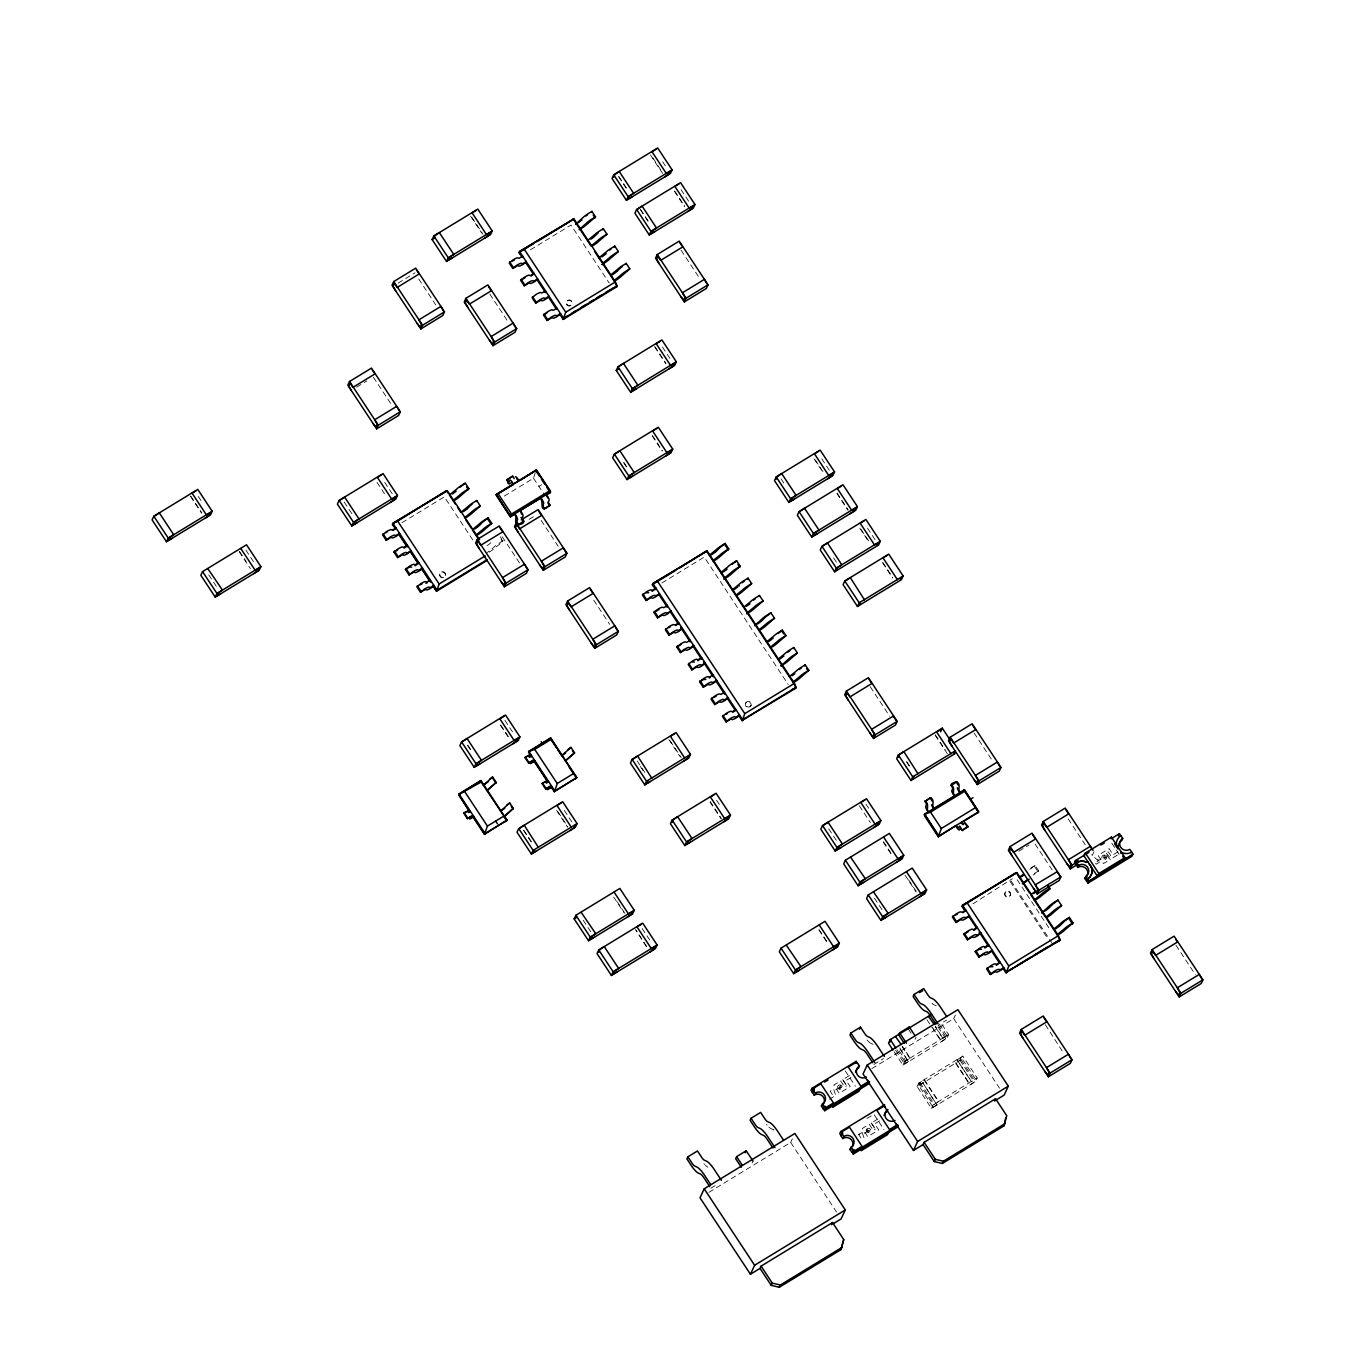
<?xml version="1.0" encoding="UTF-8"?>
<svg xmlns="http://www.w3.org/2000/svg" width="1355" height="1355" viewBox="0 0 1355 1355"><rect width="100%" height="100%" fill="white"/><g stroke="black" fill="none" stroke-linecap="round" stroke-linejoin="round"><path stroke-width="0.75" stroke-dasharray="5 3.75" d="M504.331 496.049L533.514 478.247L535.293 472.641M489.257 552.095L489.714 551.807A6.335 0.932 -33.4 0 0 494.338 548.352L502.705 541.695L500.486 536.58M750.958 705.565A2.93 2.812 25 0 1 745.928 705.701A2.93 2.812 25 0 1 748.197 701.382A2.93 2.812 25 0 1 750.958 705.565L750.772 705.989A2.93 2.812 25 0 0 748.265 701.805A2.93 2.812 25 0 0 745.504 705.667A2.93 2.812 25 0 0 750.348 706.582M752.059 1163.098L753.007 1161.066M708.902 1192.349L790.693 1142.451L792.353 1138.861M832.343 1094.603L830.107 1091.148L833.545 1089.064L835.747 1095.399L829.362 1099.295M842.708 1079.664L846.756 1085.812L842.708 1079.664L852.058 1073.956M839.541 1088.81L841.624 1087.506L840.269 1085.457L838.186 1086.761L839.558 1088.759M860.933 1137.912L858.68 1134.508L862.119 1132.407L864.338 1138.708M862.102 1132.458L858.663 1134.542M871.299 1122.973L875.347 1129.155L871.282 1123.007L880.631 1117.316M894.063 1051.649L902.921 1065.098L904.632 1061.422L948.602 1034.593L940.844 1022.839M915.099 1039.302L916.048 1037.269M895.621 1050.396L904.479 1063.844L905.817 1060.982L910.137 1058.069L902.379 1046.297M899.737 1047.889L908.409 1061.744L899.551 1048.296M917.098 1086.591L918.809 1082.933L962.778 1056.104L977.175 1077.953L975.464 1081.629L931.495 1108.441L917.098 1086.591L961.068 1059.779L962.778 1056.104M918.656 1085.355L919.994 1082.493L924.313 1079.579L938.71 1101.429L934.391 1104.342L933.07 1107.204L918.656 1085.355L922.789 1082.831L936.999 1105.087L922.789 1082.831M939.269 1024.075L947.026 1035.847L945.705 1038.692L941.386 1041.622L933.629 1029.851M935.153 1026.599L942.911 1038.353L935.34 1026.192M1010.169 895.655A2.93 2.812 25 0 0 1007.426 891.471A2.93 2.812 25 0 0 1005.156 895.791A2.93 2.812 25 0 0 1010.169 895.655L1010.373 895.248A2.93 2.812 25 0 0 1007.612 891.048A2.93 2.812 25 0 0 1005.342 895.367A2.93 2.812 25 0 0 1010.373 895.248M871.942 1068.553L953.717 1018.655L955.394 1015.064M902.921 1065.098L946.874 1038.269L948.602 1034.593M1029.868 869.419L1035.085 865.405L1038.692 870.858L1033.188 875.11M931.495 1108.441L933.222 1104.765L977.175 1077.953M961.203 1057.34L959.882 1060.203L955.563 1063.133L969.96 1084.982L974.279 1082.052L975.617 1079.19L961.203 1057.34L957.087 1059.864L971.484 1081.713L975.617 1079.19M957.087 1059.864L971.484 1081.713M1093.993 851.77L1092.282 855.445L1089.589 851.346M1094.637 857.478L1099.633 862.051L1097.838 859.324M1104.579 855.683L1105.934 857.732L1103.868 858.985L1102.513 856.936L1104.596 855.649M1106.307 853.193C1118.671 867.59 1100.887 852.905 1108.373 851.939L1112.404 858.121L1121.771 852.38M1045.332 1024.719L1063.319 1052.733M972.924 903.836L1012.388 878.701M490.967 542.661L490.747 542.881A6.335 0.932 -33.4 0 1 486.106 546.353L485.649 546.624M398.184 283.11L415.087 272.795M530.398 249.811L570.98 225.049L609.174 283.009M356.67 387.14L366.815 380.941M401.995 522.691L444.338 496.845L474.453 542.508M538.917 486.428L541.661 484.751M529.077 519.355L535.835 515.239M503.179 540.679L499.69 542.813A6.318 0.932 -33.4 0 0 494.27 546.861L487.326 552.535M661.901 582.955L704.244 557.108L788.204 684.478M1018.909 851.16L1029.055 844.978M1035.085 865.405L1031.595 867.539A6.318 0.932 -33.4 0 0 1029.444 868.945M1038.692 870.858L1035.203 872.993A6.318 0.932 -33.4 0 0 1033.052 874.398M1099.633 862.051L1096.178 864.185L1093.942 860.73M1117.977 851.821L1113.116 854.819L1109.084 848.62L1098.075 855.378L1103.478 863.575L1110.355 859.341M850.957 1077.496L846.113 1080.443L850.178 1086.591L839.185 1093.299L833.799 1085.067L840.659 1080.883L844.707 1087.066L846.773 1085.762M873.89 1064.454L883.494 1058.594M943.486 1021.992L946.688 1020.027M942.911 1038.353L947.026 1035.847M904.479 1063.844L908.612 1061.338M710.85 1188.25L715.66 1185.32M866.895 1118.502L873.856 1114.267L883.985 1129.613M879.547 1120.856L874.703 1123.803L878.751 1129.951L867.759 1136.659L862.373 1128.427L869.249 1124.227L873.281 1130.409L875.364 1129.121M933.07 1107.204L937.186 1104.681M936.288 1005.766L934.12 1004.851A13.262 3.049 58.6 0 1 930.208 1001.396M870.943 1043.401L873.094 1044.332M773.248 1129.562L771.097 1128.647A13.262 3.049 58.6 0 1 768.437 1126.581M662.629 161.736L667.067 168.46M681.057 189.7L688.814 201.455M1111.845 843.216L1115.25 848.467M1116.418 850.161L1120.992 857.156M1175.988 945.299L1195.313 974.618M652.89 157.959L660.647 169.731M674.654 190.97L684.631 206.096M650.485 155.012L662.68 173.491M674.468 191.377L684.427 206.502M1068.214 818.928L1085.27 844.809M821.757 458.803L829.514 470.558M867.488 528.162L875.245 539.934M681.108 250.252L699.299 277.843M815.354 460.073L823.112 471.828M837.102 493.068L848.179 509.87M861.086 529.432L868.843 541.204M882.833 562.427L892.81 577.569M814.05 458.786L822.925 472.234M836.916 493.474L847.993 510.276M859.781 528.162L868.64 541.61M882.647 562.85L892.623 577.975M618.812 176.404L626.569 188.159M640.576 209.398L648.334 221.17M618.625 176.811L626.383 188.565M640.39 209.805L648.147 221.576M974.076 732.92L992.267 760.511M1035.068 844.013L1052.124 869.893M833.647 557.955L838.084 564.679M781.09 478.908L785.51 485.632M1034.61 866.421L1038.218 871.892M935.289 734.766L945.248 749.891M935.086 735.172L947.28 753.668M1017.131 879.7L1049.583 928.937M662.426 346.982L670.183 358.736M1011.05 880.953L1051.616 942.504M1009.966 881.224L1048.177 939.184M654.905 346.558L665.982 363.36M654.719 346.965L665.796 363.767M870.283 686.816L889.608 716.134M906.749 761.612L911.17 768.336M906.546 762.018L910.983 768.742M652.399 435.548L662.375 450.673M652.212 435.954L662.188 451.079M865.896 804.074L870.317 810.798M471.913 217.41L482.99 234.212M883.46 841.709L892.318 855.157M908.528 879.751L916.285 891.522M470.608 216.139L481.686 232.941M859.29 805.751L870.367 822.553M883.257 842.116L892.132 855.564M905.021 875.11L916.099 891.929M623.859 462.394L628.297 469.118M623.673 462.8L628.11 469.524M489.799 294.035L507.99 321.626M828.718 828.82L836.475 840.591M874.449 898.179L882.207 909.95M953.717 1018.655L999.55 1088.184M938.016 1024.82L946.874 1038.269M961.068 1059.779L975.464 1081.629M937.948 1026.938L945.705 1038.692M959.882 1060.203L974.279 1082.052M932.714 1027.767L941.573 1041.216M955.749 1062.727L970.163 1084.559M926.989 1019.773L932.528 1028.174M418.729 279.011L435.785 304.892M908.307 1029.004L911.695 1034.153M533.514 478.247L544.32 494.626M902.176 1046.704L909.933 1058.475M924.11 1079.986L938.524 1101.835M819.081 929.615L827.939 943.063M899.178 1050.904L905.817 1060.982M919.994 1082.493L934.391 1104.342M818.894 930.021L827.753 943.47M896.875 1049.651L904.632 1061.422M918.809 1082.933L933.222 1104.765M541.17 520.422L558.226 546.302M593.761 600.197L609.682 624.333M716.592 800.263L721.029 806.987M670.166 740.829L681.243 757.631M710.189 801.533L721.266 818.335M668.879 739.559L679.956 756.361M709.986 801.94L721.063 818.742M502.315 536.851L520.506 564.442M500.91 538.968L502.705 541.695M845.283 1070.907L855.412 1086.27M637.206 760.951L644.963 772.706M640.339 766.405L644.76 773.129M373.387 377.232L391.578 404.823M384.685 482.329L392.442 494.084M376.978 482.312L385.836 495.761M790.693 1142.451L836.509 1211.98M504.907 720.369L512.664 732.14M564.29 810.442L572.047 822.214M642.101 928.48L649.858 940.235M500.723 724.993L509.582 738.441M557.87 811.713L567.847 826.838M617.253 901.769L625.011 913.541M646.758 946.552L635.681 929.733L646.572 946.959M500.52 725.416L509.395 738.848M556.583 810.442L567.66 827.244M613.73 897.145L623.707 912.271M344.187 502.027L351.944 513.799M467.746 745.115L472.184 751.839M523.792 830.141L531.55 841.912M583.175 920.214L590.932 931.986M467.56 745.521L471.98 752.245M523.606 830.547L531.363 842.319M245.899 550.13L253.656 561.902M239.496 551.4L246.136 561.478M239.293 551.807L250.387 568.609M198.27 496.438L202.708 503.162M190.75 496.032L201.827 512.834M190.564 496.438L201.641 513.24M208.738 574.876L216.495 586.647M441.95 577.755A2.93 2.812 25 0 1 439.698 574.334A2.93 2.812 25 0 1 443.136 572.233A2.93 2.812 25 0 1 445.388 575.655M443.644 577.315A2.93 2.812 25 0 1 439.833 574.672A2.93 2.812 25 0 1 443.322 571.827A2.93 2.812 25 0 1 445.321 575.943M870.486 1043.181A13.262 3.049 58.6 0 1 867.014 1039.946M707.903 1167.197A13.262 3.049 58.6 0 1 705.261 1165.148M704.617 1164.487A13.262 3.049 58.6 0 1 703.973 1163.742M767.167 1125.192A13.262 3.049 58.6 0 1 766.507 1124.379M773.468 1129.68A6.572 1.507 58.6 0 1 773.976 1130.053M570.76 305.62A2.93 2.812 25 0 1 566.288 303.52A2.93 2.812 25 0 1 570.015 300.505A2.93 2.812 25 0 1 571.336 305.146M570.946 305.197A2.93 2.812 25 0 1 566.475 303.114A2.93 2.812 25 0 1 570.201 300.099A2.93 2.812 25 0 1 571.522 304.74M1097.008 861.729A5.877 0.864 -33.4 0 1 1104.24 857.292M868.47 1130.51A5.877 0.864 -33.4 0 1 861.289 1134.863M839.897 1087.15A5.877 0.864 -33.4 0 1 832.698 1091.503M839.253 1086.998L840.54 1087.303L839.253 1086.998M867.827 1130.358L869.114 1130.646L867.827 1130.358M1103.597 857.139L1104.884 857.444L1103.597 857.139M837.729 1086.202L837.576 1086.778A2.371 2.27 25 0 0 842.099 1088.014L842.251 1087.438A2.371 2.27 25 0 0 837.729 1086.202M866.302 1129.562L866.167 1130.138A2.371 2.27 25 0 0 870.672 1131.374L870.825 1130.798A2.371 2.27 25 0 0 866.302 1129.562M866.793 1130.07L868.115 1132.153L870.198 1130.866L868.843 1128.817L866.777 1130.104M1104.918 855.157L1104.308 855.056A2.371 2.27 25 0 0 1103.546 859.51L1104.139 859.629A2.371 2.27 25 0 0 1104.918 855.157"/><path stroke-width="1.5" d="M832.952 1105.697L832.681 1107.306L858.782 1091.385L860.425 1088.929M861.526 1149.04L861.255 1150.666L887.356 1134.745L888.999 1132.289M1111.456 837.136L1124.955 857.613L1098.854 873.535L1097.228 875.991L1083.712 855.513L1085.355 853.057L1111.456 837.136L1111.202 838.745L1119.433 833.715L1120.788 835.764A9.925 9.553 25 0 0 1116.825 846.706M1124.955 857.613L1124.701 859.239L1122.668 856.157M760.036 1268.382L771.249 1285.37L779.328 1287.25L840.998 1249.615L843.725 1239.554L832.529 1222.549L761.087 1266.129L760.036 1268.382L750.433 1274.242L700.01 1197.786L704.21 1188.809L794.877 1133.474L845.283 1209.947L841.099 1218.924L833.088 1223.819M840.998 1249.615L843.725 1239.554M1004.038 1125.819L1006.765 1115.741L995.552 1098.753L924.127 1142.333L923.077 1144.585L934.289 1161.574L942.352 1163.454L1004.038 1125.819L1005.715 1117.994M516.628 521.556L517.576 519.439A4.133 0.949 58.6 0 0 516.052 515.628L514.866 513.799L510.462 516.933L496.337 494.473L536.512 469.999L550.062 490.527C552.552 494.558 543.016 493.559 547.64 496.337A4.133 0.949 58.6 0 1 549.182 500.164L548.233 502.248M521.675 514.206L520.964 512.427M542.728 505.635L543.677 503.518A4.133 0.949 58.6 0 0 542.152 499.69L540.967 497.878L520.354 510.445L521.54 512.275A4.133 0.949 58.6 0 1 523.081 516.086C519.558 520.54 529.178 522.2 518.101 524.995C513.071 521.963 518.016 517.627 514.578 514.409M926.6 804.514L925.668 806.581A4.133 0.949 58.6 0 0 927.193 810.409L928.378 812.221L924.262 814.745L924.771 816.218L938.321 836.763L941.319 828.515L975.668 807.546L978.496 812.289L961.085 822.875M468.559 810.375L463.8 813.203L467.39 818.657L469.999 817.099L469.863 819.131L473.81 816.506L471.286 817.861L471.692 815.761L467.39 818.657M484.429 834.341L507.041 820.165L503.925 816.049L487.427 826.093L484.429 834.341L472.963 816.946M554.212 791.76L576.824 777.567L573.707 773.468L557.227 783.512L554.568 791.591L551.925 788.288M485.259 555.872L439.139 584.005L436.564 591.237L433.464 586.529L433.939 585.495L430.263 587.579L428.891 587.138A6.318 0.932 -33.4 0 0 424.42 589.12L420.457 592.271L416.866 586.8L420.829 583.649A6.318 0.932 -33.4 0 1 425.284 581.668L426.757 582.091L430.331 580.042L429.857 581.058L422.032 569.185L422.506 568.152L418.831 570.252L417.459 569.794A6.318 0.932 -33.4 0 0 412.987 571.776L409.024 574.927L405.433 569.456L409.396 566.305A6.318 0.932 -33.4 0 1 413.851 564.324L415.324 564.747L418.898 562.698L415.579 565.458A6.335 0.932 -33.4 0 1 415.053 565.746M522.403 257.518L519.084 252.521L519.558 251.505L573.893 218.9L615.424 281.908L565.763 312.209L563.189 319.424L559.513 313.784M655.668 589.561L652.365 584.581L652.839 583.565L707.158 550.96L794.437 683.343L744.776 713.645L742.201 720.86L738.543 715.271M965.658 909.95L965.183 910.983L962.084 906.258L962.558 905.242L1016.877 872.637L1058.424 935.644L1008.764 965.946L1006.189 973.178L1003.259 968.74L1003.733 967.724L1000.159 969.774L998.686 969.35A6.318 0.932 -33.4 0 0 994.231 971.332L990.268 974.482L986.66 969.011L990.624 965.861A6.318 0.932 -33.4 0 1 995.095 963.879L996.569 964.303L1000.142 962.253L996.806 965.014A6.335 0.932 -33.4 0 1 996.281 965.302M550.062 490.527L511.529 514.036L510.462 516.933L496.049 495.083L513.223 484.599L512.309 482.194A4.133 0.949 58.6 0 0 509.954 480.127L508.989 482.16L507.126 479.551L512.63 476.198L514.239 478.62M153.809 516.238L152.099 519.897L166.496 541.746L210.465 514.934L212.176 511.258L197.779 489.409L153.809 516.238L168.223 538.087L166.496 541.746M172 538.392L168.071 540.51L169.392 537.647L173.711 534.734L159.314 512.884L154.995 515.798M204.961 518.288L209.28 515.357L210.618 512.495L206.485 515.019L192.088 493.169L196.204 490.662M202.556 571.607L200.828 575.282L215.242 597.132L259.195 570.303L260.905 566.627L246.508 544.778L202.556 571.607L216.952 593.456L215.242 597.132M207.857 568.66L222.44 590.102L218.138 593.016L216.8 595.878L220.73 593.778M240.817 548.538L255.231 570.387L259.347 567.88L258.009 570.726L253.707 573.656M393.729 281.569L392.018 285.244L420.829 328.943L442.797 315.529L444.508 311.853L415.714 268.154L393.729 281.569L422.54 325.268L420.829 328.943M349.522 381.5L347.795 385.176L376.605 428.874L398.59 415.46L400.301 411.785L371.49 368.086L349.522 381.5L378.316 425.199L376.605 428.874M395.609 290.698L393.102 286.21L394.44 283.347L397.134 287.446L419.118 274.032L416.425 269.933M351.402 390.63L348.896 386.124L350.217 383.279L352.927 387.378L374.912 373.963L372.202 369.864M432.143 239.598L433.854 235.922L477.807 209.11L492.221 230.96L490.51 234.635L446.54 261.447L432.143 239.598L434.887 237.921M433.702 238.361L435.04 235.499L439.342 232.586L453.756 254.418L449.437 257.348L448.115 260.211L452.045 258.094M417.221 323.472L420.118 327.165L421.439 324.302L418.932 319.814L440.917 306.399L443.424 310.905M446.54 261.447L448.251 257.772L492.221 230.96M373.015 423.404L375.894 427.096L377.232 424.234L374.725 419.728L396.693 406.331L399.217 410.836M339.106 500.435L337.395 504.111L351.809 525.96L395.762 499.131L397.472 495.456L383.075 473.606L339.106 500.435L353.519 522.285L351.809 525.96M485.005 237.972L489.324 235.059L490.646 232.196L486.53 234.72L472.133 212.871L476.249 210.347M357.297 522.607L353.367 524.707L354.705 521.844L359.007 518.931L344.61 497.082L340.291 500.012M465.917 298.32L464.206 301.979L493.017 345.677L515.002 332.263L516.712 328.604L487.902 284.906L465.917 298.32L494.727 342.002L493.017 345.677M467.814 307.45L465.307 302.944L466.628 300.082L469.338 304.181L491.323 290.766L488.613 286.667M390.274 502.485L394.576 499.555L395.914 496.709L391.798 499.216L377.384 477.366L381.517 474.86M522.657 256.214L519.101 258.263L517.61 257.84A6.318 0.932 -33.4 0 0 513.155 259.821L509.192 262.972L512.783 268.442L517.525 265.665L519.134 266.122A6.335 0.932 -33.4 0 0 522.945 264.428L526.265 261.667L522.691 263.734L521.218 263.31A6.318 0.932 -33.4 0 0 516.763 265.292L512.783 268.442M393.153 530.499L396.033 528.01L392.476 530.059L390.985 529.653A6.318 0.932 -33.4 0 0 386.531 531.634L382.567 534.768L386.158 540.239L390.901 537.478L392.51 537.918A6.335 0.932 -33.4 0 0 396.304 536.224L399.64 533.48L395.965 535.564L394.593 535.106A6.318 0.932 -33.4 0 0 390.121 537.088L386.158 540.239M522.014 256.959L522.488 255.943M395.863 527.739L395.372 528.755L392.459 524.317L392.933 523.301L447.252 490.696L479.568 539.713M489.409 340.224L492.305 343.899L493.643 341.054L491.137 336.548L513.105 323.134L515.611 327.639M526.079 261.396L525.605 262.43L533.447 274.303L533.921 273.287M397.591 557.582L401.554 554.432A6.318 0.932 -33.4 0 1 406.026 552.45L407.499 552.874L411.073 550.824L407.736 553.568A6.335 0.932 -33.4 0 1 403.942 555.262L402.333 554.822L397.591 557.582L394 552.112L397.964 548.961A6.318 0.932 -33.4 0 1 402.418 546.98L403.892 547.403L407.465 545.354L404.146 548.114M524.216 285.769L528.196 282.636A6.318 0.932 -33.4 0 1 532.651 280.654L534.124 281.061L537.698 279.011L534.378 281.772A6.335 0.932 -33.4 0 1 530.567 283.449L528.958 283.009L524.216 285.769L520.625 280.316L524.588 277.165A6.318 0.932 -33.4 0 1 529.043 275.184L530.533 275.607L534.09 273.558L531.228 276.03M407.296 545.083L406.805 546.099L398.98 534.226M410.887 550.537L410.413 551.57L418.424 563.714M545.049 291.918L545.523 290.902L541.966 292.951L540.476 292.528A6.318 0.932 -33.4 0 0 536.021 294.509L532.058 297.66L535.648 303.114L540.391 300.353L542 300.793A6.335 0.932 -33.4 0 0 545.811 299.116L549.131 296.355L545.455 298.439L544.083 297.981A6.318 0.932 -33.4 0 0 539.612 299.963L535.648 303.114M572.657 219.832L573.131 218.816L591.085 246.051L598.029 240.377A6.318 0.932 -33.4 0 1 603.449 236.312L606.938 234.195L603.348 228.724L599.859 230.858A6.318 0.932 -33.4 0 0 594.422 234.906L587.494 240.597M547.081 320.457L551.045 317.307A6.318 0.932 -33.4 0 1 555.516 315.325L556.99 315.749L560.563 313.699L557.244 316.46A6.335 0.932 -33.4 0 1 553.433 318.137L551.824 317.697L547.081 320.457L543.49 315.004L547.454 311.853A6.318 0.932 -33.4 0 1 551.908 309.872L553.399 310.295L556.956 308.246L556.482 309.262L548.656 297.372M454.958 500.063L455.416 499.792A6.335 0.932 -33.4 0 0 460.056 496.32L468.881 488.647L465.29 483.193L460.226 487.072M591.441 212.413L591.915 211.38L595.506 216.851L586.681 224.524A6.335 0.932 -33.4 0 1 582.04 227.979L579.178 229.723L586.596 223.033A6.318 0.932 -33.4 0 1 592.016 218.985L595.506 216.851M613.73 174.812L612.02 178.47L626.433 200.32L670.386 173.508L672.097 169.832L657.7 147.983L613.73 174.812L628.144 196.644L626.433 200.32M613.595 177.234L614.916 174.372L619.235 171.458L633.632 193.308L629.33 196.221L627.992 199.083L631.921 196.966M602.873 229.757L603.348 228.724M476.232 501.553L476.723 500.537L480.314 505.991L471.489 513.664A6.335 0.932 -33.4 0 1 466.848 517.119L466.391 517.407M606.938 234.195L598.114 241.851A6.335 0.932 -33.4 0 1 593.473 245.323L593.016 245.611M602.23 264.682L602.704 263.666L609.411 273.846M477.316 539.392L475.605 543.067L504.399 586.766L526.384 573.351L528.094 569.676L499.301 525.977L477.316 539.392L506.109 583.09L504.399 586.766M482.516 522.217L488.139 517.864L491.746 523.335L482.922 531.008A6.335 0.932 -33.4 0 1 478.281 534.463L477.824 534.751M614.306 247.084L614.78 246.068L618.371 251.539L609.547 259.195A6.335 0.932 -33.4 0 1 604.906 262.667L602.043 264.411M513.223 484.599C511.089 478.501 508.752 489.477 507.126 479.551M636.596 209.483L634.885 213.158L649.299 235.008L693.252 208.179L694.963 204.52L680.566 182.671L636.596 209.483L651.01 231.332L649.299 235.008M512.63 476.198L506.838 480.161M479.196 548.538L476.689 544.033L478.027 541.17L480.72 545.269L502.705 531.854L499.995 527.756M664.899 176.861L669.201 173.931L670.539 171.069L666.423 173.592L652.009 151.743L656.142 149.219M625.739 264.428L626.213 263.412L629.804 268.866L620.98 276.539A6.335 0.932 -33.4 0 1 616.339 280.011L615.881 280.299M566.78 316.257L563.189 319.424L616.762 286.735L615.424 281.908M520.354 480.263L536.173 470.168L550.57 492.017L510.733 516.323L496.337 494.473L536.512 469.999M518.101 524.995L523.877 521.014M654.787 231.654L650.857 233.754L652.195 230.909L656.498 227.979L642.101 206.129L637.782 209.06M518.067 532.109L515.544 527.62L516.882 524.758L519.575 528.857L541.56 515.442L538.867 511.343M500.808 581.295L503.687 584.987L505.025 582.142L502.519 577.637L524.504 564.222L527.01 568.727M657.243 254.537L655.532 258.195L684.326 301.894L706.311 288.48L708.021 284.821L679.228 241.122L657.243 254.537L686.037 298.219L684.326 301.894M540.679 498.488C543.982 502.891 538.494 514.612 549.978 505.093L548.233 502.366M659.123 263.666L656.616 259.161L657.954 256.298L660.647 260.397L682.632 246.983M544.202 509.057L549.978 505.093M687.764 211.532L692.066 208.619L693.404 205.757L689.272 208.28L674.875 186.431L678.99 183.907M616.254 370.44L617.965 366.765L661.918 339.936L676.314 361.785L674.604 365.46L630.651 392.289L616.254 370.44L618.998 368.763M539.663 564.883L542.559 568.575L543.88 565.712L541.373 561.224L563.358 547.81L565.865 552.315M461.564 741.846L459.853 745.521L474.25 767.37L518.203 740.541L519.913 736.866L505.517 715.017L461.564 741.846L475.961 763.695L474.25 767.37M544.981 566.678L516.17 522.979L514.46 526.655L543.27 570.353L544.981 566.678L566.949 553.263L538.155 509.565L521.252 519.88M630.651 392.289L632.362 388.614L676.314 361.785M636.139 388.936L632.209 391.036L633.547 388.191L637.849 385.26L623.452 363.411L619.15 366.341M680.735 296.44L683.614 300.116L684.952 297.27L682.446 292.765L704.431 279.35L706.937 283.856M566.949 553.263L565.238 556.939L543.27 570.353M614.357 454.077L612.646 457.753L627.043 479.602L671.013 452.773L672.724 449.098L658.31 427.248L614.357 454.077L628.754 475.927L627.043 479.602M479.738 764.017L475.808 766.117L477.146 763.255L481.448 760.341L467.052 738.492L462.733 741.422M669.116 368.814L673.418 365.884L674.756 363.038L670.64 365.545L656.226 343.696L660.359 341.189M468.474 812.526L469.914 811.645L458.668 794.589L480.94 780.565L507.041 820.165L485.056 833.562L458.955 793.962L480.94 780.565L481.415 781.903L458.668 794.589L469.507 811.73M567.61 601.027L565.899 604.686L594.71 648.384L616.694 634.97L618.405 631.311L589.594 587.613L567.61 601.027L596.42 644.709L594.71 648.384M469.914 811.645L468.169 812.238M569.507 610.157L567 605.651L568.321 602.789L571.031 606.888L592.999 593.473L590.306 589.374M632.548 476.249L628.601 478.349L629.94 475.486L634.259 472.573L619.845 450.724L615.543 453.637M489.545 779.362L492.61 776.991L496.218 782.445L486.953 790.727M512.715 743.895L517.017 740.965L518.355 738.119L514.239 740.626L499.826 718.777L503.958 716.27M665.508 456.127L669.827 453.197L671.148 450.351L667.033 452.858L652.636 431.009L656.752 428.502M531.228 761.544L528.636 763.102L525.029 757.648L529.737 754.65L528.89 756.751M531.262 756.954L528.738 751.381L550.723 737.967L576.824 777.567L554.839 790.981L528.738 751.381L534.717 749.383L551.197 739.322L550.723 737.967L530.144 750.975M529.72 756.971L531.448 755.48L529.28 756.751M505.093 821.74L506.753 820.774L504.06 816.675L513.325 808.393L509.717 802.922L506.736 805.209M528.636 763.102L532.922 760.206L532.515 762.306L535.039 760.951L530.415 763.661L531.312 761.561M504.06 816.675L513.325 808.393M591.102 642.931L593.998 646.606L595.336 643.76L592.812 639.255L614.797 625.841L617.304 630.346M518.711 828.549L517 832.224L531.414 854.073L575.367 827.244L577.078 823.586L562.681 801.737L518.711 828.549L533.125 850.398L531.414 854.073M548.335 787.475L545.726 789.05L542.135 783.596L546.844 780.599L545.98 782.699M546.81 782.919L548.538 781.429L546.658 782.563M545.726 789.05L550.028 786.137L549.622 788.254L552.146 786.882L547.606 789.643L548.419 787.492M557.735 749.654L561.681 755.65L570.963 747.367L574.554 752.838L565.289 761.12M570.963 747.367L567.897 749.738M652.094 591.339A6.335 0.932 -33.4 0 0 652.619 591.034L655.939 588.273L652.382 590.34L650.891 589.916A6.318 0.932 -33.4 0 0 646.437 591.898L642.473 595.048L646.064 600.502L650.807 597.741L652.416 598.182A6.335 0.932 -33.4 0 0 656.21 596.488L659.546 593.744L655.972 595.793L654.499 595.37A6.318 0.932 -33.4 0 0 650.027 597.352L646.064 600.502M655.278 589.019L655.769 588.002M534.31 849.975L532.972 852.82L536.902 850.72M538.426 847.451L524.216 825.195L519.897 828.125M657.497 617.846L661.46 614.696A6.318 0.932 -33.4 0 1 665.932 612.714L667.304 613.171L670.979 611.088L667.642 613.832A6.335 0.932 -33.4 0 1 663.848 615.526L662.239 615.085L657.497 617.846L653.906 612.375L657.869 609.242A6.318 0.932 -33.4 0 1 662.324 607.26L663.798 607.667L667.371 605.617L666.897 606.634M666.711 606.363L667.185 605.346M670.793 610.817L670.318 611.833L678.686 624.469M569.879 830.598L574.181 827.685L575.519 824.822M571.387 827.346L556.99 805.497L561.106 802.973M675.925 625.451L678.804 622.961L675.23 625.011L673.757 624.587A6.318 0.932 -33.4 0 0 669.302 626.569L665.339 629.719L668.93 635.19L673.672 632.429L675.281 632.87A6.335 0.932 -33.4 0 0 679.075 631.176L682.412 628.432L678.838 630.482L677.365 630.058A6.318 0.932 -33.4 0 0 672.893 632.04L668.93 635.19M680.362 652.534L684.326 649.384A6.318 0.932 -33.4 0 1 688.797 647.402L690.169 647.859L693.845 645.759L690.508 648.52A6.335 0.932 -33.4 0 1 686.697 650.214L685.088 649.756L680.362 652.534L676.772 647.063L680.735 643.913A6.318 0.932 -33.4 0 1 685.19 641.931L686.663 642.355L690.237 640.305L689.763 641.322M721.029 546.726L725.196 543.457L728.787 548.91L719.962 556.583A6.335 0.932 -33.4 0 1 715.321 560.055L714.864 560.326M632.124 759.359L630.414 763.034L644.811 784.884L688.763 758.055L690.474 754.379L676.077 732.53L632.124 759.359L646.521 781.208L644.811 784.884M697.825 660.698A6.335 0.932 -33.4 0 0 698.35 660.393L701.67 657.649L698.096 659.699L696.622 659.275A6.318 0.932 -33.4 0 0 692.168 661.257L688.188 664.407L691.795 669.878L696.521 667.1L698.13 667.541A6.335 0.932 -33.4 0 0 701.941 665.864L705.278 663.103L701.704 665.17L700.23 664.746A6.318 0.932 -33.4 0 0 695.759 666.728L691.795 669.878M723.892 579.144L726.754 577.399A6.335 0.932 -33.4 0 0 731.395 573.927L740.22 566.255L736.629 560.801L732.09 564.307M776.195 476.909L774.484 480.585L788.881 502.434L832.851 475.605L834.561 471.93L820.148 450.08L776.195 476.909L790.592 498.759L788.881 502.434M776.042 479.331L777.38 476.486L781.683 473.556L796.096 495.405L791.777 498.335L790.439 501.181L794.386 499.08M574.164 918.927L575.875 915.269L619.828 888.44L634.242 910.289L632.531 913.964L588.561 940.777L574.164 918.927L576.908 917.25M581.176 912.322L595.777 933.764L591.457 936.678L590.136 939.54L594.066 937.423M647.707 780.768L646.369 783.63L650.298 781.53M651.823 778.261L637.612 756.005L633.31 758.936M703.228 687.205L707.191 684.055A6.318 0.932 -33.4 0 1 711.646 682.09L713.035 682.53L716.693 680.447L713.374 683.208A6.335 0.932 -33.4 0 1 709.563 684.885L707.954 684.444L703.228 687.205L699.62 681.751L703.601 678.601A6.318 0.932 -33.4 0 1 708.055 676.619L709.529 677.043L713.103 674.993L712.628 676.01M747.57 579.161L748.045 578.145L751.652 583.599L742.811 591.271A6.335 0.932 -33.4 0 1 738.187 594.726L737.73 595.014M814.474 453.84L828.87 475.69L832.986 473.183L831.665 476.045L827.346 478.959M588.561 940.777L590.272 937.101L634.242 910.289M614.154 892.2L628.551 914.049L632.666 911.525L631.345 914.388L627.026 917.318M724.535 692.337L720.962 694.387L719.488 693.963A6.318 0.932 -33.4 0 0 715.017 695.945L711.053 699.095L714.661 704.549L719.386 701.788L720.995 702.229A6.335 0.932 -33.4 0 0 724.806 700.552L728.126 697.791L724.569 699.841L723.079 699.417A6.318 0.932 -33.4 0 0 718.624 701.399L714.661 704.549M759.003 596.505L759.477 595.472L763.085 600.942L754.244 608.615A6.335 0.932 -33.4 0 1 749.62 612.07L746.757 613.815M799.06 511.597L797.35 515.273L811.747 537.122L855.699 510.293L857.427 506.618L843.013 484.768L799.06 511.597L813.457 533.447L811.747 537.122M683.276 761.408L687.578 758.478L688.916 755.633M684.8 758.139L670.386 736.29L674.519 733.783M598.741 949.94L597.03 953.615L611.427 975.464L655.397 948.636L657.107 944.977L642.693 923.128L598.741 949.94L613.138 971.789L611.427 975.464M598.588 952.379L599.926 949.516L604.228 946.586L618.642 968.435L614.323 971.366L612.985 974.211L616.932 972.111M754.583 625.705L762.001 618.998A6.318 0.932 -33.4 0 1 767.421 614.95L770.91 612.816L774.518 618.287L765.677 625.959A6.335 0.932 -33.4 0 1 761.053 629.414L760.595 629.702M672.131 820.046L670.42 823.721L684.817 845.571L728.787 818.742L730.497 815.083L716.084 793.234L672.131 820.046L686.528 841.895L684.817 845.571M671.978 822.485L673.316 819.623L677.619 816.692L692.032 838.542L687.713 841.472L686.392 844.334L690.322 842.217M733.089 712.154L735.968 709.664L732.394 711.731L730.921 711.307A6.318 0.932 -33.4 0 0 726.449 713.289L722.486 716.439L726.094 721.893L730.819 719.132L732.428 719.573A6.335 0.932 -33.4 0 0 736.239 717.879L739.559 715.135L736.002 717.185L734.512 716.761A6.318 0.932 -33.4 0 0 730.057 718.743L726.094 721.893M770.91 612.816L767.032 615.915M817.234 533.768L813.305 535.869L814.643 533.006L818.962 530.093L804.548 508.244L800.246 511.157M778.193 633.429L782.343 630.16L785.951 635.63L777.109 643.286A6.335 0.932 -33.4 0 1 772.486 646.758L772.028 647.046M821.926 546.285L820.215 549.944L834.612 571.793L878.565 544.981L880.276 541.306L865.879 519.456L821.926 546.285L836.323 568.118L834.612 571.793M850.212 513.647L854.531 510.716L855.852 507.871L851.736 510.378L837.339 488.528L841.455 486.022M781.242 666.118L781.716 665.102M649.892 951.989L654.211 949.076L655.532 946.213L651.416 948.737L637.019 926.888L641.135 924.364M793.302 648.52L793.776 647.504L797.384 652.975L788.542 660.63A6.335 0.932 -33.4 0 1 783.901 664.102L781.056 665.847L788.458 659.157A6.318 0.932 -33.4 0 1 793.895 655.092L797.384 652.975M836.171 570.557L837.509 567.694L841.811 564.764L827.414 542.932L823.112 545.845M723.282 822.095L727.601 819.182L728.922 816.32L724.806 818.843L710.41 796.994L714.525 794.47M804.735 665.864L805.209 664.848L808.816 670.302L799.975 677.974A6.335 0.932 -33.4 0 1 795.334 681.446L794.894 681.717M844.792 580.956L843.064 584.632L857.478 606.481L901.431 579.652L903.141 575.994L888.745 554.144L844.792 580.956L859.189 602.806L857.478 606.481M741.998 720.504L795.775 688.171L794.437 683.343M877.379 545.404L878.717 542.542L874.602 545.066L860.188 523.216L864.321 520.693M859.036 605.228L860.374 602.382M864.49 599.859L850.279 577.603L845.96 580.533M897.467 579.754L883.054 557.904L887.186 555.381M846.418 691.084L844.707 694.759L873.518 738.458L895.486 725.044L897.196 721.368L868.403 677.686L846.418 691.084L875.228 734.783L873.518 738.458M900.245 580.092L901.583 577.23M848.315 700.23L845.791 695.725L847.129 692.862L849.822 696.961L871.807 683.547L869.114 679.448M822.536 825.551L820.825 829.226L835.222 851.076L879.192 824.246L880.902 820.571L866.506 798.722L822.536 825.551L836.933 847.4L835.222 851.076M869.91 733.004L872.806 736.68L874.127 733.834L871.621 729.329L893.606 715.914M781.039 948.144L779.311 951.82L793.725 973.669L837.678 946.84L839.389 943.165L824.992 921.315L781.039 948.144L795.436 969.994L793.725 973.669M786.34 945.197L800.924 966.64L796.621 969.553L795.283 972.416L799.213 970.316M721.419 1180.341L713.882 1168.925A14.854 3.404 58.6 0 0 706.954 1161.354L704.126 1160.083A4.98 1.152 58.6 0 1 701.805 1157.543L697.469 1150.971L687.849 1156.831L686.9 1158.881L690.982 1165.08A13.262 3.049 58.6 0 0 698.282 1173.074L700.45 1173.989A6.572 1.507 58.6 0 1 704.058 1177.952L709.715 1186.54M840.727 847.722L836.797 849.822L838.118 846.96L842.437 844.046L828.041 822.197L823.721 825.11M845.401 860.239L843.691 863.897L858.088 885.747L902.057 858.935L903.768 855.259L889.354 833.41L845.401 860.239L859.798 882.071L858.088 885.747M850.703 857.292L865.303 878.717L860.984 881.648L859.663 884.51L863.592 882.393M950.058 739.915L942.301 728.16L898.331 754.972L896.62 758.648L911.034 780.497L954.987 753.668M819.301 925.075L833.715 946.925L837.83 944.418L836.492 947.264L832.19 950.194M898.196 757.411L899.517 754.549L903.836 751.619L918.046 773.874M873.687 827.6L878.006 824.67L879.344 821.824L875.211 824.331L860.815 802.482L864.93 799.975M783.461 1140.046L777.076 1130.375A14.854 3.404 58.6 0 0 770.148 1122.804L767.32 1121.534A4.98 1.152 58.6 0 1 764.999 1118.993L760.646 1112.404L751.043 1118.282L750.094 1120.314L754.176 1126.53A13.262 3.049 58.6 0 0 761.476 1134.508L763.627 1135.439A6.572 1.507 58.6 0 1 767.252 1139.386L772.909 1147.973M883.68 837.17L898.077 859.019L902.193 856.496L900.872 859.358L896.553 862.288M911.034 780.497L912.745 776.822L955.326 750.839M753.007 1161.066L746.215 1150.768L736.612 1156.628L735.663 1158.677L741.321 1167.248M912.592 779.26L913.931 776.398M940.59 731.836L942.301 728.16M745.267 1152.8L746.215 1150.768M868.267 894.91L866.556 898.585L880.953 920.435L924.923 893.606L926.634 889.947L912.22 868.098L868.267 894.91L882.664 916.759L880.953 920.435M873.569 891.963L888.169 913.405L883.85 916.336L882.511 919.181L886.458 917.081M950.194 737.188L948.483 740.863L977.294 784.562L999.279 771.147L1000.989 767.472L972.179 723.773L950.194 737.188L979.004 780.887L977.294 784.562M926.6 804.396L925.143 801.042L930.631 797.688C935.678 800.703 930.699 805.056 934.154 808.258M952.091 746.334L949.584 741.829L950.905 738.966L953.615 743.065L975.6 729.651L972.89 725.552M951.024 753.77L936.61 731.92L940.743 729.397M924.855 801.652L930.631 797.688M953.801 754.108L955.139 751.246M928.378 812.221C925.702 808.816 929.903 804.277 925.143 801.042M906.546 871.858L920.943 893.707L925.058 891.183L923.737 894.046L919.418 896.959M935.594 807.834L954.479 796.3L953.293 794.487A4.133 0.949 58.6 0 1 951.769 790.659C955.275 786.205 945.655 784.545 956.732 781.767C961.796 784.935 956.698 789.067 960.255 792.336M823.891 1103.393A6.606 6.369 25 0 0 815.676 1094.434L814.203 1095.162L812.39 1092.418L811.205 1090.233L812.153 1088.201L856.106 1061.371L859.426 1066.029L858.291 1068.231A6.606 6.369 25 0 0 855.462 1072.211M950.956 785.731L956.732 781.767M812.39 1092.418L814.203 1089.793L813.305 1088.421L820.859 1083.814L833.461 1102.936L825.889 1107.577L825.009 1106.171L823.196 1108.796L821.384 1106.053L822.705 1103.749A6.606 6.369 25 0 0 816.659 1092.316L814.203 1095.162M812.56 1092.282L813.508 1090.25M884.459 1056.544L876.905 1045.128A14.854 3.404 58.6 0 0 869.995 1037.557L867.166 1036.287A4.98 1.152 58.6 0 1 864.846 1033.746L860.493 1027.175L850.872 1033.035L849.924 1035.085L854.023 1041.284A13.262 3.049 58.6 0 0 861.323 1049.278L863.474 1050.193A6.572 1.507 58.6 0 1 867.098 1054.156L872.755 1062.743M961.356 792.116L964.387 789.813L978.784 811.662L938.947 835.984L924.55 814.135L964.387 789.813L975.668 807.546M973.686 779.091L976.582 782.784L977.92 779.938L975.414 775.433L997.382 762.018L999.888 766.524M859.544 1029.207L860.493 1027.175M938.321 836.763L956.122 825.5L957.968 827.871L959.713 826.076L962.219 830.564L960.543 828.057M823.196 1108.796L824.704 1110.727L825.652 1108.678L869.622 1081.866M750.433 1274.242L754.616 1265.265L845.283 1209.947M960.356 827.956L959.374 829.971A4.133 0.949 58.6 0 1 957.036 827.922L955.834 826.11M855.157 1063.421L856.106 1061.371M857.596 1063.336L855.903 1062.439L848.315 1067.096L860.916 1086.202L868.47 1081.595L867.59 1080.189M962.219 830.564L967.995 826.601L964.879 822.502L963.388 824.484L961.61 822.146L962.524 824.568M995.552 1098.753L994.519 1100.988L1004.123 1095.128L1008.306 1086.151L957.9 1009.678L867.234 1065.013L863.05 1073.99L913.456 1150.446L923.077 1144.585M884.696 1104.732L840.727 1131.561L839.778 1133.593L840.981 1135.761L842.793 1138.522L844.25 1137.793A6.606 6.369 25 0 1 852.464 1146.736M771.249 1285.37L772.299 1283.134L761.087 1266.129M840.981 1135.761L842.793 1133.136L841.895 1131.781L849.45 1127.174L862.034 1146.33L854.48 1150.937L853.599 1149.531L851.77 1152.157L849.958 1149.396L851.279 1147.109A6.606 6.369 25 0 0 845.249 1135.676L842.793 1138.522M931.444 1014.421L890.235 1039.573L888.524 1043.248L892.945 1049.973M890.083 1041.995L891.421 1039.149M946.501 1016.25L940.099 1006.579A14.854 3.404 58.6 0 0 933.189 999.008L930.36 997.737A4.98 1.152 58.6 0 1 928.039 995.197L923.687 988.608L914.066 994.485L913.118 996.518L917.216 1002.734A13.262 3.049 58.6 0 0 924.517 1010.711L926.668 1011.643A6.572 1.507 58.6 0 1 930.292 1015.589L935.949 1024.177M895.536 1036.626L901.261 1044.62M779.328 1287.25L780.378 1285.014L842.048 1247.379M962.965 912.711L965.844 910.238L962.27 912.288L960.797 911.864A6.318 0.932 -33.4 0 0 956.325 913.846L952.362 916.996L955.969 922.45L960.695 919.689L962.304 920.13A6.335 0.932 -33.4 0 0 966.115 918.453L969.435 915.692L965.878 917.742L964.387 917.318A6.318 0.932 -33.4 0 0 959.933 919.3L955.969 922.45M914.913 1035.559L909.256 1026.971L899.635 1032.832L898.687 1034.881L904.344 1043.452M908.307 1029.004L909.256 1026.971M853.565 1149.565L851.939 1152.021L853.277 1154.07L897.247 1127.258L898.196 1125.209L854.243 1152.038L853.277 1154.07M968.791 916.437L969.265 915.421M967.402 939.794L971.366 936.644A6.318 0.932 -33.4 0 1 975.82 934.662L977.209 935.119L980.868 933.036L977.548 935.78A6.335 0.932 -33.4 0 1 973.737 937.474L972.128 937.033L967.402 939.794L963.795 934.34L967.758 931.19A6.318 0.932 -33.4 0 1 972.229 929.208L973.703 929.632L977.277 927.565L973.94 930.326M885.374 1107.154L884.476 1105.799L876.905 1110.439L889.507 1129.562L897.078 1124.904L896.18 1123.549M831.479 1224.784L832.529 1222.549M928.514 1016.504L934.239 1024.499M1010.068 846.57L1008.357 850.246L1037.168 893.927L1059.136 880.53L1060.846 876.854L1032.053 833.156L1010.068 846.57L1038.879 890.269L1037.168 893.927M976.616 928.311L977.091 927.294M1011.965 855.699L1009.441 851.194L1010.779 848.332L1013.472 852.431L1035.457 839.016L1032.764 834.934M980.224 933.781L980.698 932.765M978.835 957.138L982.798 953.988A6.318 0.932 -33.4 0 1 987.253 952.006L988.642 952.463L992.3 950.38L988.981 953.124A6.335 0.932 -33.4 0 1 985.17 954.818L983.561 954.377L978.835 957.138L975.227 951.667L979.191 948.534A6.318 0.932 -33.4 0 1 983.662 946.552L985.136 946.959L988.71 944.909L985.373 947.67A6.335 0.932 -33.4 0 1 984.848 947.975M1016.131 872.552L962.084 906.258L964.099 909.222M1093.095 850.398L1065.199 808.071L1043.215 821.486L1041.504 825.161L1070.298 868.843L1077.073 864.727M1045.095 830.615L1042.588 826.11L1043.926 823.247L1046.619 827.346L1068.604 813.932L1065.911 809.85M1033.56 888.473L1036.456 892.166L1037.778 889.303L1035.271 884.798L1057.069 871.79M913.456 1150.446L917.64 1141.469L1008.306 1086.151M1036.185 899.618L1036.643 899.347A6.335 0.932 -33.4 0 0 1041.284 895.875L1049.651 889.236L1048.313 885.476M1041.622 912.965L1049.041 906.275A6.318 0.932 -33.4 0 1 1054.461 902.21L1057.95 900.093L1061.558 905.547L1052.716 913.219A6.335 0.932 -33.4 0 1 1048.076 916.691L1047.618 916.962M1066.707 863.389L1069.603 867.081L1070.924 864.219L1068.418 859.714L1090.402 846.299L1092.011 849.45M1070.298 868.843L1072.025 865.184L1077.09 862.085M934.289 1161.574L935.323 1159.338L924.127 1142.333M1120.653 853.091L1121.754 852.414A9.925 9.553 25 0 0 1131.594 852.16L1132.932 854.209L1131.984 856.241L1088.031 883.07L1084.711 878.396L1086.016 877.43A6.606 6.369 25 0 0 1077.835 867.302L1074.532 862.593L1075.48 860.544L1088.878 852.38M1057.95 900.093L1054.071 903.175M1075.65 862.898L1075.718 864.761L1076.852 862.559A9.925 9.553 25 0 1 1086.676 862.288L1087.777 861.661M1077.53 867.505L1078.834 865.184A6.606 6.369 25 0 1 1086.998 875.296L1084.711 878.396M942.352 1163.454L943.402 1161.218L1005.088 1123.583M1086.659 862.339L1086.676 862.288A9.925 9.553 25 0 0 1076.819 862.593M1065.233 920.689L1069.383 917.437L1072.991 922.891L1064.149 930.563A6.335 0.932 -33.4 0 1 1059.508 934.018L1059.051 934.306M1086.676 881.021L1087.642 878.938A9.925 9.553 25 0 0 1090.487 865.71L1089.115 863.711M1087.337 880.648L1086.524 881.14L1087.506 879.022A9.925 9.553 25 0 0 1090.47 865.76M1005.783 972.45L1059.762 940.489L1058.424 935.644M1088.251 882.003L1095.822 877.363M1088.031 883.07L1088.98 881.021L1132.932 854.209M1021.264 1029.41L1019.553 1033.086L1048.364 1076.785L1070.331 1063.37L1072.042 1059.695L1043.248 1015.996L1021.264 1029.41L1050.074 1073.109L1048.364 1076.785M1023.161 1038.54L1020.637 1034.034L1021.975 1031.189L1024.668 1035.288L1046.653 1021.873L1043.96 1017.774M1118.485 835.764L1119.433 833.715M1120.924 835.679L1122.736 838.372L1121.754 840.507A6.606 6.369 25 0 0 1118.654 846.214M1131.747 852.024L1129.799 849.382A6.606 6.369 25 0 1 1120.704 847.282A6.606 6.369 25 0 1 1122.601 838.457L1122.736 838.372M1130.832 856.021L1123.278 860.628M1044.756 1071.314L1047.652 1075.006L1048.973 1072.144L1046.466 1067.638L1068.451 1054.224L1070.958 1058.729M1152.123 949.567L1150.395 953.242L1179.206 996.941L1201.191 983.527L1202.901 979.851L1174.091 936.153L1152.123 949.567L1180.916 993.266L1179.206 996.941M1154.003 958.696L1151.496 954.191L1152.817 951.346L1155.527 955.444L1177.512 942.03L1175.7 939.303M1175.615 991.47L1178.494 995.163L1179.832 992.3L1177.326 987.795L1199.294 974.397L1201.817 978.903M515.391 476.858L515.459 476.774A4.133 0.949 58.6 0 1 517.813 478.84L518.999 480.635M516.729 478.925L517.813 479.89M488.545 781.462L483.345 785.273L492.61 776.991M617.609 270.848L620.336 268.002M470.846 505.11L467.882 508.193A6.335 0.932 -33.4 0 1 467.187 508.819M479.535 525.317L482.278 522.454M716.592 550.892L720.132 547.335M762.306 620.268L765.033 617.406M1060.779 924.872L1064.336 921.315M594.506 236.397L598.283 232.62M606.176 253.504L605.939 253.741A6.335 0.932 -33.4 0 1 605.617 254.029M1023.432 874.449L1019.231 877.261M1026.938 880.005L1022.364 883.748L1025.21 882.003A6.335 0.932 -33.4 0 0 1029.173 879.158M1034.864 891.776L1030.664 894.605L1045.874 917.691M586.038 215.97L587.393 214.903M742.184 582.718L744.183 581.227M753.6 600.062L755.328 598.741M787.899 652.094L789.897 650.603M799.331 669.438L801.33 667.947M765.287 617.169L766.202 616.457M620.709 267.646L622.335 266.512M471.201 504.771L472.184 504.043M504.738 808.308L500.452 811.205L509.717 802.922M565.628 753.041L561.681 755.65M743.251 719.573L745.792 717.693M609.716 249.964L610.902 249.168M1053.428 903.599L1049.109 907.748A6.335 0.932 -33.4 0 1 1048.431 908.375M612.274 274.828L612.731 274.54A6.335 0.932 -33.4 0 0 614.357 273.473M711.256 554.873L711.714 554.585A6.335 0.932 -33.4 0 0 714.83 552.417M722.689 572.216L723.147 571.929A6.335 0.932 -33.4 0 0 725.789 570.116M734.122 589.561L734.579 589.273A6.335 0.932 -33.4 0 0 736.205 588.189M768.421 641.576L768.878 641.305A6.335 0.932 -33.4 0 0 771.52 639.492M779.853 658.92L780.311 658.632A6.335 0.932 -33.4 0 0 782.445 657.192M1021.162 876.82L1021.619 876.533A6.335 0.932 -33.4 0 0 1022.161 876.194M1055.46 928.852L1055.918 928.565A6.335 0.932 -33.4 0 0 1059.017 926.397M610.529 275.539L617.236 285.719L563.663 318.408L519.558 251.505L573.893 218.9M533.413 243.781L519.084 252.521L520.1 253.995M536.987 241.596L570.878 220.916M591.915 211.38L588.426 213.514A6.318 0.932 -33.4 0 0 582.989 217.562L575.587 224.269L578.433 222.525A6.335 0.932 -33.4 0 0 579.534 221.814M628.144 196.644L672.097 169.832M422.54 325.268L444.508 311.853M520.625 280.316L525.113 277.656M614.78 246.068L611.291 248.202A6.318 0.932 -33.4 0 0 605.854 252.25L598.927 257.924M651.01 231.332L694.963 204.52M618.371 251.539L614.882 253.656A6.318 0.932 -33.4 0 0 609.462 257.721L602.518 263.395M168.223 538.087L212.176 511.258M494.727 342.002L516.712 328.604M626.213 263.412L622.724 265.546A6.318 0.932 -33.4 0 0 617.287 269.594L610.36 275.268M543.49 315.004L546.895 312.92M629.804 268.866L626.315 271A6.318 0.932 -33.4 0 0 620.895 275.048L613.951 280.739M378.316 425.199L400.301 411.785M572.081 313.039L575.604 310.888M580.889 307.653L586.19 304.418M589.713 302.267L593.253 300.116M596.776 297.964L602.06 294.729M605.6 292.578L610.885 289.343M686.037 298.219L708.021 284.821M216.952 593.456L260.905 566.627M353.519 522.285L397.472 495.456M487.038 559.7L437.038 590.204L392.933 523.301L447.252 490.696M394.305 523.199L392.459 524.317L393.458 525.808M396.083 522.098L446.506 490.612L448.454 493.576M465.29 483.193L461.801 485.31A6.318 0.932 -33.4 0 0 456.364 489.375L449.437 495.049L455.263 503.908M468.881 488.647L465.392 490.781A6.318 0.932 -33.4 0 0 459.972 494.829L453.027 500.52M476.723 500.537L473.234 502.654A6.318 0.932 -33.4 0 0 467.797 506.719L460.869 512.393L457.516 507.295M394 552.112L397.659 549.876M480.314 505.991L476.825 508.125A6.318 0.932 -33.4 0 0 471.405 512.173L464.46 517.847M488.139 517.864L484.65 519.998A6.318 0.932 -33.4 0 0 479.23 524.046L472.302 529.737L478.315 538.867M405.433 569.456L408.82 567.389M491.746 523.335L488.257 525.469A6.318 0.932 -33.4 0 0 482.837 529.517L475.893 535.191M409.024 574.927L413.766 572.149L415.375 572.606A6.335 0.932 -33.4 0 0 419.169 570.912L422.032 569.185M420.457 592.271L425.182 589.493L426.791 589.933A6.335 0.932 -33.4 0 0 430.602 588.256L433.464 586.529M486.564 560.716L436.564 591.237L432.872 585.597M628.754 475.927L672.724 449.098M506.109 583.09L528.094 569.676M815.846 453.01L818.589 451.334M790.592 498.759L834.561 471.93M679.177 568.219L706.412 550.875L796.249 687.154L742.676 719.844L652.839 583.565L707.158 550.96M675.62 570.404L652.365 584.581L653.364 586.071M725.196 543.457L721.707 545.591A6.318 0.932 -33.4 0 0 716.27 549.639L709.343 555.313M728.787 548.91L725.298 551.045A6.318 0.932 -33.4 0 0 719.878 555.093L712.933 560.784M596.42 644.709L618.405 631.311M736.629 560.801L733.14 562.918A6.318 0.932 -33.4 0 0 727.703 566.983L720.775 572.657M653.906 612.375L658.953 609.581M740.22 566.255L736.73 568.389A6.318 0.932 -33.4 0 0 731.31 572.437L724.366 578.128M813.457 533.447L857.427 506.618M748.045 578.145L744.556 580.262A6.318 0.932 -33.4 0 0 739.136 584.327L732.208 590.001M751.652 583.599L748.163 585.733A6.318 0.932 -33.4 0 0 742.743 589.781L735.799 595.455M475.961 763.695L519.913 736.866M759.477 595.472L755.988 597.606A6.318 0.932 -33.4 0 0 750.568 601.654L743.641 607.345M676.772 647.063L680.955 644.54M763.085 600.942L759.596 603.077A6.318 0.932 -33.4 0 0 754.176 607.125L747.232 612.799M525.029 757.648L527.62 756.073M836.323 568.118L880.276 541.306M496.218 782.445L487.241 790.117M774.518 618.287L771.029 620.421A6.318 0.932 -33.4 0 0 765.592 624.469L758.665 630.143M463.8 813.203L466.391 811.628M574.554 752.838L565.577 760.511M782.343 630.16L778.854 632.294A6.318 0.932 -33.4 0 0 773.434 636.342L766.49 642.033M699.62 681.751L703.025 679.668M542.135 783.596L544.727 782.021M785.951 635.63L782.462 637.748A6.318 0.932 -33.4 0 0 777.025 641.813L770.097 647.487M859.189 602.806L903.141 575.994M793.776 647.504L790.287 649.638A6.318 0.932 -33.4 0 0 784.867 653.686L777.922 659.36M805.209 664.848L801.72 666.982A6.318 0.932 -33.4 0 0 796.3 671.03L789.355 676.704M808.816 670.302L805.327 672.436A6.318 0.932 -33.4 0 0 799.89 676.484L792.963 682.175M533.125 850.398L577.078 823.586M646.521 781.208L690.474 754.379M686.528 841.895L730.497 815.083M875.228 734.783L897.196 721.368M613.138 971.789L657.107 944.977M836.933 847.4L880.902 820.571M979.004 780.887L1000.989 767.472M938.659 836.594L924.55 814.135L930.512 812.119L964.862 791.168M970.265 799.365L973.009 797.688M859.798 882.071L903.768 855.259M962.49 829.954L967.995 826.601M795.436 969.994L839.389 943.165M882.664 916.759L926.634 889.947M1046.992 919.384L1060.237 939.472L1006.663 972.162L962.558 905.242L1016.877 872.637M1100.887 845.046L1104.325 842.946M1074.532 862.593L1078.038 860.442M963.795 934.34L968.148 931.732M1038.879 890.269L1060.846 876.854M1050.125 888.202L1046.636 890.337A6.318 0.932 -33.4 0 0 1041.199 894.385L1034.272 900.076M975.227 951.667L978.903 949.432M1061.558 905.547L1058.069 907.681A6.318 0.932 -33.4 0 0 1052.632 911.729L1045.704 917.42M919.537 992.605L922.738 990.657M1069.383 917.437L1065.894 919.554A6.318 0.932 -33.4 0 0 1060.474 923.619L1053.529 929.293M1072.991 922.891L1069.502 925.025A6.318 0.932 -33.4 0 0 1064.065 929.073L1057.137 934.747M990.268 974.482L994.993 971.721L996.602 972.162A6.335 0.932 -33.4 0 0 1000.413 970.468L1003.259 968.74M811.205 1090.233L814.507 1088.234M824.602 1082.069L828.024 1079.969M1009.306 970.299L1012.829 968.148M1016.369 965.98L1030.477 957.375M1034.001 955.224L1048.126 946.603M859.426 1066.029L859.29 1066.114A6.606 6.369 25 0 0 857.393 1074.921A6.606 6.369 25 0 0 866.489 1077.039M821.384 1106.053L821.706 1105.866A6.606 6.369 25 0 0 822.976 1104.782M824.704 1110.727L868.657 1083.898M849.958 1149.396L850.296 1149.226A6.606 6.369 25 0 0 851.55 1148.125M1050.074 1073.109L1072.042 1059.695M1180.916 993.266L1202.901 979.851M512.596 260.905L514.239 260.16M385.972 532.701L386.903 532.176M420.253 584.733L421.896 583.988M427.452 582.531L427.011 582.785A6.335 0.932 -33.4 0 1 425.978 583.378M668.726 627.653L670.064 626.959M710.223 677.466L709.783 677.737A6.335 0.932 -33.4 0 1 709.258 678.042M714.458 697.012L716.101 696.284M725.89 714.356L726.974 713.763M955.766 914.913L957.274 914.185M574.876 779.159L576.536 778.193L568.66 766.236M976.836 813.254L978.496 812.289L964.099 790.439M646.149 592.796L648.689 592.694M703.296 679.516L705.853 679.414M990.336 966.776L992.893 966.674M1051.649 944.452L1059.762 940.489M409.447 567.017L411.649 567.118M692.388 661.884L694.421 662.07M979.411 949.144L981.46 949.33M612.646 288.276L616.762 286.735M791.659 689.712L795.775 688.171M935.323 1159.338L943.402 1161.218M772.299 1283.134L780.378 1285.014M965.963 824.619L967.707 827.211M1114.572 843.877L1117.943 848.992M1085.355 853.057L1098.854 873.535M679.922 242.884L681.734 245.628M1075.48 860.544L1078.529 865.388M1085.694 876.279L1088.98 881.021M1043.215 821.486L1072.025 865.184M1057.967 873.162L1059.762 875.889M1047.838 886.492L1049.651 889.236M1068.909 918.453L1072.499 923.907M593.236 215.14L595.031 217.867M1017.165 874.127L1029.546 892.911M956.461 782.377L958.188 785.104M959.984 792.946L958.781 791.134M951.244 785.121C956.24 788.136 951.278 792.489 954.767 795.69M594.523 251.268L599.096 258.212M599.825 259.296L601.806 262.294M893.419 716.321L896.112 720.42M930.36 798.298L932.088 801.042M898.331 754.972L912.745 776.822M932.934 807.445L933.883 808.867M930.512 812.119L941.319 828.515M617.965 366.765L632.362 388.614M967.216 902.938L1008.764 965.946M724.722 544.473L728.312 549.944M737.95 564.544L739.745 567.271M781.869 631.176L783.681 633.92M806.53 668.591L808.342 671.335M968.723 916.251L976.836 928.548M979.157 932.054L988.405 946.095M991.826 951.396L999.651 963.27M524.233 249.201L565.763 312.209M537.037 279.757L545.591 292.68M952.836 915.98L956.444 921.434M964.269 933.307L967.877 938.778M975.702 950.651L979.309 956.122M987.134 967.995L990.742 973.466M509.666 261.955L513.274 267.409M521.099 279.299L524.707 284.753M532.532 296.643L536.123 302.097M543.965 313.97L547.555 319.441M433.854 235.922L448.251 257.772M657.497 581.261L744.776 713.645M658.886 594.489L667.185 607.023M680.616 627.433L690.203 641.931M692.507 645.42L701.704 659.394M703.482 662.138L713.221 676.856M715.525 680.346L724.722 694.319M727.025 697.808L735.494 710.698M938.033 1023.855L930.479 1012.439A14.854 3.404 58.6 0 0 923.568 1004.868L920.739 1003.598A4.98 1.152 58.6 0 1 918.419 1001.057L914.066 994.485M642.948 594.015L646.538 599.486M654.38 611.359L657.971 616.83M665.813 628.703L669.404 634.174M677.246 646.047L680.837 651.501M688.679 663.391L692.27 668.845M700.112 680.735L703.702 686.189M711.527 698.079L715.135 703.533M722.96 715.406L726.568 720.877M535.886 470.778L539.222 475.825M541.424 479.179L544.761 484.226M546.963 487.58L550.299 492.627M899.635 1032.832L906.427 1043.13M548.114 503.315L549.69 505.703M544.49 508.447L542.762 505.788M890.235 1039.573L895.774 1047.974M523.589 521.641L520.998 517.339M874.839 1062.422L867.302 1051.006A14.854 3.404 58.6 0 0 860.374 1043.435L857.546 1042.164A4.98 1.152 58.6 0 1 855.225 1039.624L850.872 1033.035M497.996 493.508L511.529 514.036M518.389 524.368L516.645 521.675M867.234 1065.013L917.64 1141.469M466.611 486.936L468.407 489.663M487.665 518.897L491.272 524.351M465.612 519.592L471.337 528.264M812.153 1088.201L815.202 1093.045M822.366 1103.918L825.652 1108.678M840.727 1131.561L843.775 1136.405M850.957 1147.279L854.243 1152.038M572.471 750.721L574.266 753.448M551.197 739.322L573.707 773.468M550.435 738.594L556.736 748.146M397.591 520.998L439.139 584.005M541.153 741.625L542.965 744.352M399.268 534.598L407.381 546.912M410.853 552.179L417.814 562.732M421.286 567.999L430.568 582.074M534.717 749.383L557.227 783.512M528.45 751.991L531.16 756.09M534.751 761.561L548.267 782.038M551.858 787.509L554.568 791.591M533.565 760.443L547.335 781.327M383.042 533.751L386.632 539.222M394.474 551.095L398.065 556.566M405.907 568.439L409.498 573.893M417.34 585.783L420.931 591.237M525.317 757.038L528.907 762.492M542.423 782.97L546.014 788.441M774.992 1147.651L767.455 1136.235A14.854 3.404 58.6 0 0 760.528 1128.664L757.699 1127.394A4.98 1.152 58.6 0 1 755.379 1124.853L751.043 1118.282M492.339 777.601L495.93 783.055M511.241 806.276L513.037 809.003M736.612 1156.628L742.269 1165.215M575.875 915.269L590.272 937.101M480.652 781.174L503.925 816.049M495.676 821.079L497.471 823.806M464.934 791.964L487.427 826.093M473.522 817.116L484.768 834.172M710.647 1184.473L704.261 1174.802A14.854 3.404 58.6 0 0 697.334 1167.231L694.505 1165.961A4.98 1.152 58.6 0 1 692.185 1163.42L687.849 1156.831M464.071 812.594L467.678 818.047M704.21 1188.809L754.616 1265.265M547.064 496.506L547.793 498.013M1060.22 925.397A6.335 0.932 -33.4 0 1 1059.458 926.041M1048.025 908.714A6.335 0.932 -33.4 0 1 1044.485 911.221M1035.677 892.064A6.335 0.932 -33.4 0 1 1035.186 892.437M1034.661 892.81A6.335 0.932 -33.4 0 1 1033.594 893.538M1023.753 875.093A6.335 0.932 -33.4 0 1 1022.703 875.821M478.993 525.842A6.335 0.932 -33.4 0 1 478.23 526.485M477.79 526.841A6.335 0.932 -33.4 0 1 474.673 529.009M466.798 509.141A6.335 0.932 -33.4 0 1 463.241 511.665M456.127 491.154A6.335 0.932 -33.4 0 1 452.35 493.965M958.51 790.659A4.133 0.949 58.6 0 1 957.291 787.797M932.68 807.055A4.133 0.949 58.6 0 1 931.529 804.785M749.959 603.771A6.335 0.932 -33.4 0 1 748.146 605.177M747.096 605.905A6.335 0.932 -33.4 0 1 746.554 606.261M762.086 620.488A6.335 0.932 -33.4 0 1 761.391 621.098M760.985 621.437A6.335 0.932 -33.4 0 1 757.445 623.961M739.22 585.8A6.335 0.932 -33.4 0 1 738.898 586.105M737.696 587.105A6.335 0.932 -33.4 0 1 737.222 587.46M773.197 638.12A6.335 0.932 -33.4 0 1 772.418 638.781M794.843 673.808A6.335 0.932 -33.4 0 1 794.369 674.18M793.369 674.909A6.335 0.932 -33.4 0 1 792.285 675.637M783.851 656.125A6.335 0.932 -33.4 0 1 783.41 656.464M727.093 569.083A6.335 0.932 -33.4 0 1 726.263 569.761M716.033 551.417A6.335 0.932 -33.4 0 1 715.271 552.078M617.05 271.373A6.335 0.932 -33.4 0 1 616.694 271.694M615.848 272.372A6.335 0.932 -33.4 0 1 614.882 273.1M604.855 254.689A6.335 0.932 -33.4 0 1 603.94 255.401M603.449 255.756A6.335 0.932 -33.4 0 1 601.857 256.857M594.184 236.702A6.335 0.932 -33.4 0 1 590.966 239.157M581.989 220.001A6.335 0.932 -33.4 0 1 581.549 220.357M580.584 221.085A6.335 0.932 -33.4 0 1 580.059 221.441M895.062 1120.399A6.606 6.369 25 0 1 885.967 1118.282A6.606 6.369 25 0 1 887.864 1109.474L886.881 1111.591A6.606 6.369 25 0 0 884.036 1115.555"/></g></svg>
